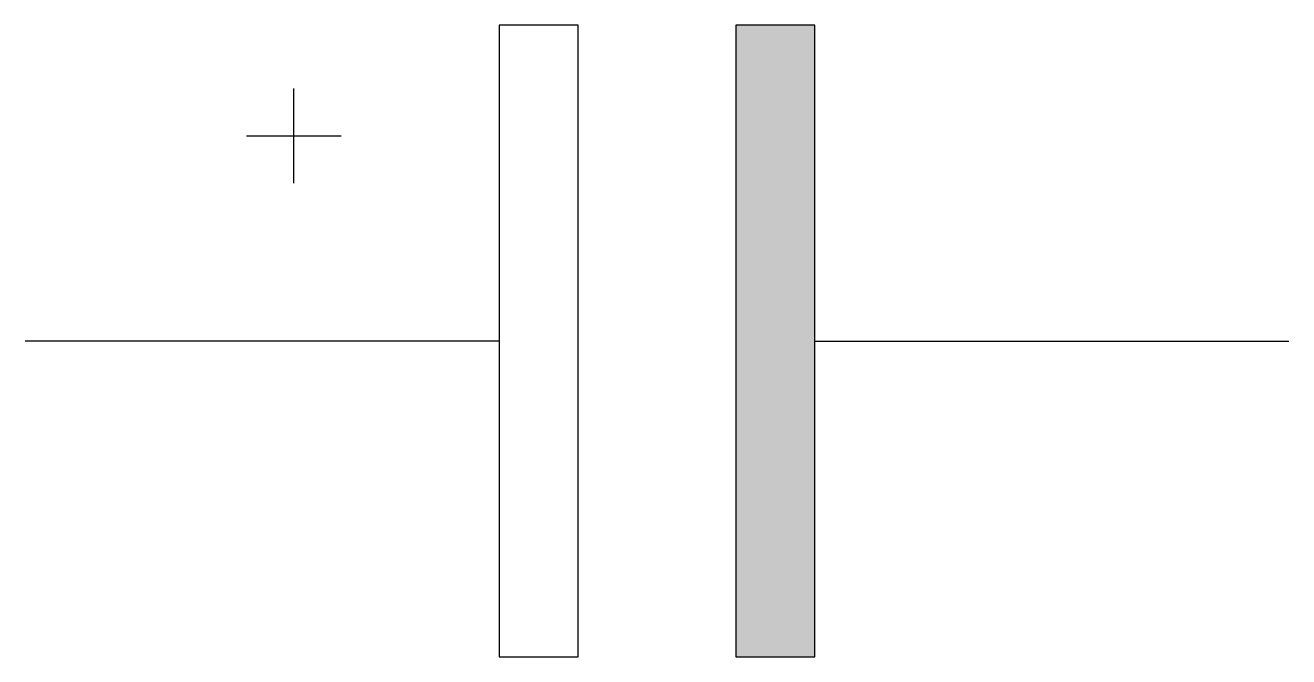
# Model space of a CAD drawing. Header units: millimetres. Extents: x 0 to 80, y -20 to 20.
import ezdxf

# ---------------------------------------------------------------- set-up
doc = ezdxf.new("R2010")
doc.units = ezdxf.units.MM
doc.layers.get('0').update_dxf_attribs({"lineweight": 25, "true_color": 0xffffff})

msp = doc.modelspace()

# ---------------------------------------------------------------- hatches: boundary and pattern name
msp.add_hatch(color=256).paths.add_polyline_path([(50, -20), (50, 20), (45, 20), (45, -20)])

# ---------------------------------------------------------------- linework, layer by layer
for p, q in [((30, 20), (30, -20)), ((35, 20), (30, 20)), ((35, -20), (35, 20)), ((50, 20), (45, 20)), ((45, 20), (45, -20)), ((50, -20), (50, 20)), ((17, 10), (17, 16)), ((14, 13), (20, 13)), ((30, 0), (0, 0)), ((50, 0), (80, 0)), ((30, -20), (35, -20)), ((45, -20), (50, -20))]:
    msp.add_line(p, q)

doc.saveas('drawing.dxf')
